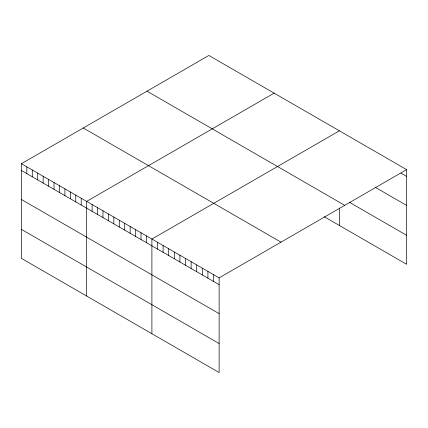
<?xml version="1.0" encoding="UTF-8"?>
<svg xmlns="http://www.w3.org/2000/svg" width="428" height="428" viewBox="0 0 428 428"><rect width="100%" height="100%" fill="white"/><g stroke="black" fill="none" stroke-linecap="round" stroke-linejoin="round"><path stroke-width="0.64" d="M21.4 163.71L219.125 277.863L219.125 372.531L21.4 258.373L21.4 163.71L208.875 55.469L406.6 169.627L406.6 264.29L324.151 216.686M274.123 93.144L86.649 201.379L86.649 296.048M339.372 130.813L151.897 239.049L151.897 333.717M219.125 277.863L406.6 169.627M400.999 173.174L406.6 176.406M375.228 187.293L406.6 205.408M349.457 202.3L406.6 235.288M147.007 91.191L344.733 205.344M83.267 127.988L280.993 242.146M21.4 170.488L219.125 284.647M21.4 199.491L219.125 313.649M21.4 229.371L219.125 343.529M339.372 208.078L339.372 225.476M213.519 274.632L213.519 281.41M207.917 271.395L207.917 278.179M202.316 268.158L202.316 274.942M196.714 264.927L196.714 271.705M191.113 261.69L191.113 268.474M185.511 258.459L185.511 265.237M179.91 255.222L179.91 262.006M174.308 251.99L174.308 258.769M168.702 248.754L168.702 255.537M163.1 245.522L163.1 252.301M157.499 242.285L157.499 249.069M146.462 235.914L146.462 242.692M141.021 232.773L141.021 239.552M135.585 229.633L135.585 236.417M130.149 226.492L130.149 233.276M124.709 223.357L124.709 230.136M119.273 220.217L119.273 226.995M113.837 217.076L113.837 223.86M108.396 213.936L108.396 220.72M102.961 210.801L102.961 217.579M97.525 207.66L97.525 214.439M92.084 204.52L92.084 211.298M81.213 198.239L81.213 205.023M75.772 195.104L75.772 201.882M70.336 191.963L70.336 198.742M64.901 188.823L64.901 195.607M59.46 185.682L59.46 192.466M54.024 182.547L54.024 189.326M48.589 179.407L48.589 186.185M43.148 176.266L43.148 183.045M37.712 173.126L37.712 179.91M32.277 169.986L32.277 176.769M26.836 166.85L26.836 173.629"/></g></svg>
